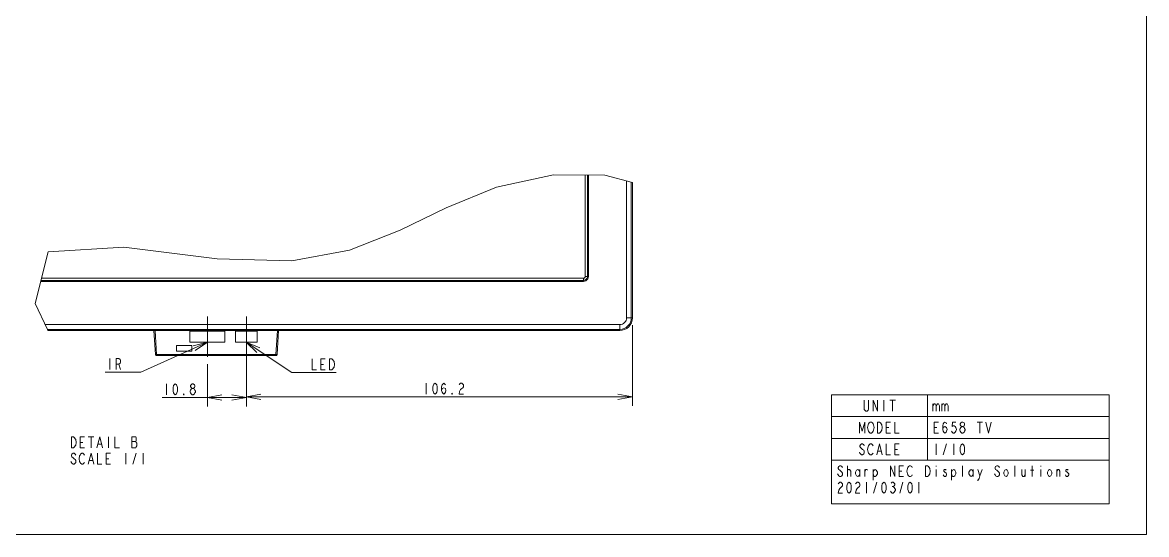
# Model space of a CAD drawing. Extents: x -382 to 1420, y -377 to 265.
# Drawn here: x -270.3 to -148.6, y -92.4 to -37 of the extents above; entities that cross this region are included whole.
import ezdxf

# ---------------------------------------------------------------- set-up
doc = ezdxf.new("R2010")
doc.units = 0
doc.header["$MEASUREMENT"] = 0
doc.layers.add('PDF_レイヤー 1', color=7, linetype='CONTINUOUS')

msp = doc.modelspace()

# ---------------------------------------------------------------- linework, layer by layer
at = {"layer": 'PDF_レイヤー 1', "lineweight": 0}
for points in [[(-382.40398, 72.97467), (-382.40398, -92.36482), (-148.56654, -92.36482)], [(-148.5665, 72.97467), (-148.5665, -92.36482)], [(-218.99644, -54.76305), (-212.82519, -53.43191)], [(-212.82526, -53.43191), (-207.25797, -53.48955)], [(-209.37233, -53.46758), (-209.37233, -64.4273), (-209.01791, -64.4273)], [(-209.01795, -53.47124), (-209.01795, -64.42735)], [(-207.25799, -53.48955), (-204.25464, -54.26448)], [(-224.44831, -57.0046), (-218.99643, -54.76299)], [(-204.25464, -54.26449), (-204.25464, -68.915)], [(-229.4206, -59.42463), (-224.44827, -57.00457)], [(-234.91625, -61.59145), (-229.42063, -59.42456)], [(-268.9499, -67.37666), (-267.54947, -61.75924)], [(-267.54947, -61.75922), (-259.35575, -61.28356)], [(-259.35568, -61.28359), (-249.24297, -62.5364)], [(-241.16814, -62.73231), (-234.9162, -61.59144)], [(-249.24292, -62.53633), (-241.16809, -62.73228)], [(-209.09241, -64.70383), (-209.01797, -64.42733)], [(-268.35195, -64.97847), (-209.56911, -64.97847), (-209.29275, -64.90403)], [(-209.56911, -64.97847), (-209.56911, -64.62406)], [(-209.29272, -64.90401), (-209.09246, -64.70389)], [(-267.60759, -70.18282), (-268.94997, -67.37668)], [(-250.30958, -73.12729), (-250.30958, -68.77337)], [(-246.07765, -73.12729), (-246.07765, -68.77337)], [(-267.8633, -69.64834), (-205.63244, -69.64834)], [(-267.54492, -70.29295), (-267.60756, -70.18282)], [(-255.81238, -72.89101), (-255.93029, -72.89823), (-256.08958, -70.2929)], [(-252.21887, -70.3716), (-252.21887, -71.55261)], [(-248.40031, -70.3716), (-252.21885, -70.3716)], [(-248.40031, -71.5526), (-248.40031, -70.37159)], [(-244.89666, -70.3716), (-247.25867, -70.3716)], [(-247.25864, -70.37159), (-247.25864, -71.5526), (-244.89663, -71.5526), (-247.25864, -71.5526)], [(-244.89663, -70.3716), (-247.25864, -70.3716), (-247.25864, -71.55261)], [(-242.71884, -70.29295), (-242.87785, -72.89105)], [(-204.25464, -69.70244), (-204.25464, -78.44861)], [(-250.30565, -71.5526), (-257.50251, -74.80231)], [(-252.21887, -71.5526), (-248.40032, -71.5526)], [(-251.61928, -72.46967), (-250.30565, -71.55253), (-251.86232, -71.93152)], [(-246.1079, -71.5526), (-241.15389, -74.83578)], [(-244.6322, -72.17632), (-246.1079, -71.55263), (-244.95842, -72.66864)], [(-255.81248, -73.00918), (-242.8778, -73.00918), (-242.8778, -72.89099)], [(-255.81244, -72.89105), (-242.87775, -72.89105)], [(-253.63612, -72.5368), (-251.98265, -72.5368)], [(-251.98261, -72.53677), (-251.98261, -71.90697), (-253.63608, -71.90697), (-251.98261, -71.90697)], [(-253.63608, -72.5368), (-251.98261, -72.5368), (-251.98261, -71.907)], [(-246.07765, -72.33987), (-246.07765, -78.4485)], [(-242.8778, -72.89105), (-242.75989, -72.89827)], [(-260.88807, -73.32612), (-260.88807, -74.50713)], [(-260.17959, -74.50711), (-260.17959, -73.32611), (-259.88434, -73.32611), (-259.76616, -73.42443), (-259.70713, -73.52289), (-259.70713, -73.71968), (-259.76616, -73.81815), (-259.88434, -73.91661), (-260.17959, -73.91661)], [(-259.88434, -73.91661), (-259.70713, -74.50711)], [(-250.30958, -73.91458), (-250.30958, -78.51987)], [(-246.07765, -73.91458), (-246.07765, -78.51987)], [(-238.94938, -73.35948), (-238.94938, -74.54048), (-238.47692, -74.54048)], [(-238.00449, -73.94998), (-237.70924, -73.94998)], [(-237.53213, -74.54047), (-238.00445, -74.54047), (-238.00445, -73.35946), (-237.53213, -73.35946)], [(-257.50255, -74.80236), (-261.36054, -74.80236)], [(-241.15391, -74.83572), (-236.35114, -74.83572)], [(-254.72556, -76.05943), (-254.72556, -77.24044)], [(-251.9502, -76.55161), (-252.06838, -76.45315), (-252.12727, -76.35468), (-252.12727, -76.25636), (-252.06838, -76.1579), (-251.9502, -76.05943), (-251.83201, -76.05943), (-251.71411, -76.1579), (-251.65495, -76.25636), (-251.65495, -76.35468), (-251.71411, -76.45315), (-251.83201, -76.55161)], [(-226.58787, -75.98823), (-226.58787, -77.16924)], [(-224.9345, -76.77552), (-224.87534, -76.57873), (-224.69827, -76.48027), (-224.52106, -76.57873), (-224.46204, -76.77552), (-224.52106, -76.97231), (-224.58009, -77.07077), (-224.69827, -77.16924), (-224.81632, -77.07077), (-224.87534, -76.97231), (-224.9345, -76.77552), (-224.9345, -76.38181), (-224.87534, -76.18502), (-224.81632, -76.08656), (-224.69827, -75.98823), (-224.58009, -76.08656), (-224.52106, -76.18502)], [(-223.04489, -76.18502), (-222.98587, -76.08656), (-222.86782, -75.98823), (-222.74964, -75.98823), (-222.63145, -76.08656), (-222.57257, -76.18502), (-222.57257, -76.38181), (-222.63145, -76.48027), (-222.74964, -76.57873), (-222.86782, -76.67706), (-222.98587, -76.87399), (-223.04489, -77.16924), (-222.57257, -77.16924)], [(-246.07765, -77.53568), (-255.19795, -77.53568)], [(-248.73489, -77.24043), (-250.30961, -77.53568), (-248.73489, -77.83093)], [(-247.65234, -77.83093), (-246.07762, -77.53568), (-247.65234, -77.24043)], [(-244.50308, -77.16922), (-246.07766, -77.46448), (-244.50308, -77.75973)], [(-246.07765, -77.46448), (-204.2547, -77.46448)], [(-205.82921, -77.75973), (-204.25463, -77.46448), (-205.82921, -77.16922)], [(-152.60755, -89.05754), (-182.68349, -89.05754), (-182.68349, -77.24762), (-152.60755, -77.24762)], [(-178.66814, -77.83811), (-178.66814, -78.82233), (-178.72716, -78.92065), (-178.8452, -79.01911), (-178.96339, -79.01911), (-179.08157, -78.92065), (-179.14045, -78.82233), (-179.14045, -77.83811)], [(-178.19576, -79.0191), (-178.19576, -77.83809), (-177.72344, -79.0191), (-177.72344, -77.83809)], [(-177.01477, -77.83811), (-177.01477, -79.01911)], [(-176.36515, -77.83811), (-175.77464, -77.83811)], [(-176.07003, -77.83811), (-176.07003, -79.01911)], [(-172.2908, -77.24762), (-172.2908, -84.33352)], [(-152.60749, -77.24762), (-152.60749, -89.05754)], [(-171.7003, -78.23182), (-171.7003, -79.01911)], [(-171.7003, -78.42861), (-171.58211, -78.23182), (-171.46407, -78.23182), (-171.34588, -78.42861), (-171.34588, -79.01911)], [(-171.34592, -78.42861), (-171.22774, -78.23182), (-171.10983, -78.23182), (-170.99165, -78.42861), (-170.99165, -79.01911)], [(-170.75542, -78.23182), (-170.75542, -79.01911)], [(-170.75542, -78.42861), (-170.63724, -78.23182), (-170.51933, -78.23182), (-170.40115, -78.42861), (-170.40115, -79.01911)], [(-170.40118, -78.42861), (-170.28299, -78.23182), (-170.16495, -78.23182), (-170.04676, -78.42861), (-170.04676, -79.01911)], [(-182.68349, -79.6096), (-152.60755, -79.6096)], [(-179.672, -81.3811), (-179.672, -80.20009), (-179.37675, -81.18431), (-179.0815, -80.20009), (-179.0815, -81.3811)], [(-176.30615, -81.3811), (-176.77847, -81.3811), (-176.77847, -80.20009), (-176.30615, -80.20009)], [(-175.83378, -80.20009), (-175.83378, -81.3811), (-175.36146, -81.3811)], [(-171.10981, -81.3811), (-171.58213, -81.3811), (-171.58213, -80.20009), (-171.10981, -80.20009)], [(-170.63729, -80.98738), (-170.57827, -80.7906), (-170.4012, -80.69213), (-170.224, -80.7906), (-170.16497, -80.98738), (-170.224, -81.18431), (-170.28302, -81.28264), (-170.4012, -81.3811), (-170.51925, -81.28264), (-170.57827, -81.18431), (-170.63729, -80.98738), (-170.63729, -80.59381), (-170.57827, -80.39688), (-170.51925, -80.29856), (-170.4012, -80.20009), (-170.28302, -80.29856), (-170.224, -80.39688)], [(-169.22018, -80.20009), (-169.57446, -80.20009), (-169.63362, -80.69213), (-169.51543, -80.59381), (-169.39725, -80.59381), (-169.27921, -80.69213), (-169.22018, -80.7906), (-169.16116, -80.98738), (-169.22018, -81.18431), (-169.27921, -81.28264), (-169.39725, -81.3811), (-169.51543, -81.3811), (-169.63362, -81.28264), (-169.6925, -81.18431)], [(-168.5707, -80.69213), (-168.68874, -80.59381), (-168.74777, -80.49534), (-168.74777, -80.39688), (-168.68874, -80.29856), (-168.5707, -80.20009), (-168.45251, -80.20009), (-168.33447, -80.29856), (-168.27531, -80.39688), (-168.27531, -80.49534), (-168.33447, -80.59381), (-168.45251, -80.69213)], [(-166.91719, -80.20009), (-166.32669, -80.20009)], [(-166.62194, -80.20009), (-166.62194, -81.3811)], [(-165.97246, -80.20009), (-165.67721, -81.3811), (-165.38195, -80.20009)], [(-176.77851, -80.7906), (-176.48326, -80.7906)], [(-171.58217, -80.7906), (-171.28692, -80.7906)], [(-264.09404, -82.39297), (-263.79879, -82.39297)], [(-263.62166, -82.98346), (-264.09398, -82.98346), (-264.09398, -81.80245), (-263.62166, -81.80245)], [(-263.20828, -81.80247), (-262.61778, -81.80247)], [(-262.91304, -81.80247), (-262.91304, -82.98347)], [(-262.26355, -82.98346), (-261.96829, -81.80245), (-261.67304, -82.98346)], [(-262.14542, -82.58976), (-261.791, -82.58976)], [(-261.02342, -81.80247), (-261.02342, -82.98347)], [(-260.3148, -81.80247), (-260.3148, -82.98347), (-259.84248, -82.98347)], [(-258.48431, -82.2945), (-258.07088, -82.2945)], [(-182.68349, -81.97159), (-152.60755, -81.97159)], [(-179.1405, -82.75888), (-179.19966, -82.66056), (-179.31756, -82.56209), (-179.43575, -82.56209), (-179.55393, -82.66056), (-179.61295, -82.75888), (-179.61295, -82.85734), (-179.55393, -82.95581), (-179.43575, -83.05413), (-179.31756, -83.1526), (-179.19966, -83.25106), (-179.1405, -83.34938), (-179.1405, -83.54631), (-179.19966, -83.64463), (-179.31756, -83.7431), (-179.43575, -83.7431), (-179.55393, -83.64463), (-179.61295, -83.54631), (-179.67198, -83.44785)], [(-178.19576, -83.5463), (-178.25478, -83.64462), (-178.37283, -83.74308), (-178.49101, -83.74308), (-178.6092, -83.64462), (-178.66808, -83.5463), (-178.7271, -83.44783), (-178.78626, -83.15258), (-178.7271, -82.85733), (-178.66808, -82.75887), (-178.6092, -82.66054), (-178.49101, -82.56208), (-178.37283, -82.56208), (-178.25478, -82.66054), (-178.19576, -82.75887)], [(-177.78238, -83.74308), (-177.48713, -82.56208), (-177.19188, -83.74308)], [(-176.77851, -82.56209), (-176.77851, -83.7431), (-176.30619, -83.7431)], [(-175.3614, -83.74308), (-175.83372, -83.74308), (-175.83372, -82.56208), (-175.3614, -82.56208)], [(-171.34592, -82.56209), (-171.34592, -83.7431)], [(-170.5783, -83.74308), (-170.22402, -82.56208)], [(-169.4563, -82.56209), (-169.4563, -83.7431)], [(-264.5664, -83.77089), (-264.62556, -83.67242), (-264.7436, -83.57396), (-264.86165, -83.57396), (-264.97983, -83.67242), (-265.03886, -83.77089), (-265.03886, -83.86921), (-264.97983, -83.96768), (-264.86165, -84.06614), (-264.7436, -84.16446), (-264.62556, -84.26293), (-264.5664, -84.36139), (-264.5664, -84.55818), (-264.62556, -84.65664), (-264.7436, -84.75497), (-264.86165, -84.75497), (-264.97983, -84.65664), (-265.03886, -84.55818), (-265.09788, -84.45972)], [(-263.62166, -84.55816), (-263.68068, -84.65663), (-263.79873, -84.75495), (-263.91691, -84.75495), (-264.0351, -84.65663), (-264.09398, -84.55816), (-264.15314, -84.4597), (-264.21216, -84.16445), (-264.15314, -83.8692), (-264.09398, -83.77087), (-264.0351, -83.67241), (-263.91691, -83.57395), (-263.79873, -83.57395), (-263.68068, -83.67241), (-263.62166, -83.77087)], [(-263.20828, -84.75495), (-262.91303, -83.57395), (-262.61778, -84.75495)], [(-262.20441, -83.57396), (-262.20441, -84.75497), (-261.73209, -84.75497)], [(-260.7873, -84.75495), (-261.25962, -84.75495), (-261.25962, -83.57395), (-260.7873, -83.57395)], [(-259.13381, -83.57396), (-259.13381, -84.75497)], [(-258.36618, -84.75495), (-258.01191, -83.57395)], [(-257.24433, -83.57396), (-257.24433, -84.75497)], [(-177.66427, -83.34937), (-177.30999, -83.34937)], [(-175.83378, -83.15258), (-175.53852, -83.15258)], [(-263.09017, -84.36138), (-262.73589, -84.36138)], [(-261.25968, -84.16445), (-260.96443, -84.16445)], [(-182.68349, -84.33357), (-152.60755, -84.33357)], [(-181.50249, -85.12086), (-181.56166, -85.02254), (-181.6797, -84.92408), (-181.79775, -84.92408), (-181.91593, -85.02254), (-181.97495, -85.12086), (-181.97495, -85.21933), (-181.91593, -85.31779), (-181.79775, -85.41612), (-181.6797, -85.51458), (-181.56166, -85.61304), (-181.50249, -85.71137), (-181.50249, -85.90829), (-181.56166, -86.00662), (-181.6797, -86.10508), (-181.79775, -86.10508), (-181.91593, -86.00662), (-181.97495, -85.90829), (-182.03398, -85.80983)], [(-180.97113, -86.10507), (-180.97113, -84.92406)], [(-176.30615, -86.10507), (-176.30615, -84.92406), (-175.83383, -86.10507), (-175.83383, -84.92406)], [(-174.8889, -86.10507), (-175.36136, -86.10507), (-175.36136, -84.92406), (-174.8889, -84.92406)], [(-173.94417, -85.90828), (-174.00319, -86.00661), (-174.12123, -86.10507), (-174.23942, -86.10507), (-174.3576, -86.00661), (-174.41649, -85.90828), (-174.47565, -85.80982), (-174.53467, -85.51457), (-174.47565, -85.21931), (-174.41649, -85.12085), (-174.3576, -85.02253), (-174.23942, -84.92406), (-174.12123, -84.92406), (-174.00319, -85.02253), (-173.94417, -85.12085)], [(-171.34592, -84.92408), (-171.34592, -85.02254)], [(-168.51157, -86.10507), (-168.51157, -84.92406)], [(-164.49621, -85.12086), (-164.55524, -85.02254), (-164.67328, -84.92408), (-164.79146, -84.92408), (-164.90965, -85.02254), (-164.96853, -85.12086), (-164.96853, -85.21933), (-164.90965, -85.31779), (-164.79146, -85.41612), (-164.67328, -85.51458), (-164.55524, -85.61304), (-164.49621, -85.71137), (-164.49621, -85.90829), (-164.55524, -86.00662), (-164.67328, -86.10508), (-164.79146, -86.10508), (-164.90965, -86.00662), (-164.96853, -85.90829), (-165.02755, -85.80983)], [(-162.84285, -86.10507), (-162.84285, -84.92406)], [(-160.95324, -86.10507), (-160.95324, -84.92406)], [(-160.00836, -84.92408), (-160.00836, -85.02254)], [(-180.97113, -85.51457), (-180.97113, -85.4161), (-180.85294, -85.31778), (-180.79406, -85.31778), (-180.7349, -85.31778), (-180.61671, -85.51457), (-180.61671, -86.10507)], [(-179.61301, -85.80982), (-179.73105, -86.00661), (-179.8491, -86.10507), (-179.96728, -86.00661), (-180.08533, -85.80982), (-180.08533, -85.61303), (-179.96728, -85.4161), (-179.8491, -85.31778), (-179.73105, -85.4161), (-179.61301, -85.61303)], [(-179.61301, -85.31778), (-179.61301, -86.10507)], [(-179.0815, -86.10507), (-179.0815, -85.31778)], [(-179.0815, -85.51457), (-178.96332, -85.31778), (-178.84527, -85.31778), (-178.78625, -85.4161)], [(-178.19576, -85.61303), (-178.07758, -85.4161), (-177.95953, -85.31778), (-177.84149, -85.4161), (-177.72344, -85.61303), (-177.72344, -85.80982), (-177.84149, -86.00661), (-177.95953, -86.10507), (-178.07758, -86.10507), (-178.19576, -85.80982)], [(-178.19576, -85.31778), (-178.19576, -86.49878)], [(-175.3614, -85.51457), (-175.06615, -85.51457)], [(-171.34592, -85.31778), (-171.34592, -86.10507)], [(-170.28305, -85.4161), (-170.34221, -85.31778), (-170.46011, -85.31778), (-170.51928, -85.4161), (-170.51928, -85.51457), (-170.40123, -85.61303), (-170.28305, -85.71135), (-170.22402, -85.80982), (-170.22402, -85.90828), (-170.28305, -86.00661), (-170.34221, -86.10507), (-170.46011, -86.10507), (-170.51928, -86.00661), (-170.5783, -85.90828)], [(-169.69256, -85.61303), (-169.57437, -85.4161), (-169.45633, -85.31778), (-169.33828, -85.4161), (-169.22024, -85.61303), (-169.22024, -85.80982), (-169.33828, -86.00661), (-169.45633, -86.10507), (-169.57437, -86.10507), (-169.69256, -85.80982)], [(-169.69256, -85.31778), (-169.69256, -86.49878)], [(-167.33057, -85.80982), (-167.44876, -86.00661), (-167.5668, -86.10507), (-167.68485, -86.00661), (-167.80289, -85.80982), (-167.80289, -85.61303), (-167.68485, -85.4161), (-167.5668, -85.31778), (-167.44876, -85.4161), (-167.33057, -85.61303)], [(-167.33057, -85.31778), (-167.33057, -86.10507)], [(-166.8582, -85.31778), (-166.62197, -86.00661), (-166.68113, -86.30186), (-166.79918, -86.49878), (-166.91722, -86.49878)], [(-166.62194, -86.00661), (-166.38585, -85.31778)], [(-162.07509, -85.31778), (-162.07509, -85.90828), (-161.95691, -86.10507), (-161.839, -86.10507), (-161.72082, -85.90828)], [(-161.72085, -85.31778), (-161.72085, -86.10507)], [(-161.13036, -85.4161), (-160.77595, -85.4161)], [(-160.00836, -85.31778), (-160.00836, -86.10507)], [(-158.296, -86.10507), (-158.296, -85.31778)], [(-158.296, -85.51457), (-158.17782, -85.31778), (-158.05977, -85.31778), (-157.94159, -85.51457), (-157.94159, -86.10507)], [(-157.05587, -85.4161), (-157.11504, -85.31778), (-157.23294, -85.31778), (-157.2921, -85.4161), (-157.2921, -85.51457), (-157.17406, -85.61303), (-157.05587, -85.71135), (-156.99685, -85.80982), (-156.99685, -85.90828), (-157.05587, -86.00661), (-157.11504, -86.10507), (-157.23294, -86.10507), (-157.2921, -86.00661), (-157.35113, -85.90828)], [(-181.97499, -86.89235), (-181.91583, -86.79402), (-181.79779, -86.69556), (-181.67974, -86.69556), (-181.56156, -86.79402), (-181.50254, -86.89235), (-181.50254, -87.08927), (-181.56156, -87.18774), (-181.67974, -87.28606), (-181.79779, -87.38452), (-181.91583, -87.58131), (-181.97499, -87.87656), (-181.50254, -87.87656)], [(-180.08538, -86.89235), (-180.02622, -86.79402), (-179.90818, -86.69556), (-179.79013, -86.69556), (-179.67195, -86.79402), (-179.61307, -86.89235), (-179.61307, -87.08927), (-179.67195, -87.18774), (-179.79013, -87.28606), (-179.90818, -87.38452), (-180.02622, -87.58131), (-180.08538, -87.87656), (-179.61307, -87.87656)], [(-178.90439, -86.69556), (-178.90439, -87.87656)], [(-178.13663, -87.87655), (-177.78235, -86.69554)], [(-176.24716, -86.79402), (-176.12897, -86.69556), (-176.01093, -86.69556), (-175.89274, -86.79402), (-175.83372, -86.89235), (-175.83372, -86.99081), (-175.89274, -87.08927), (-176.01093, -87.18774), (-175.89274, -87.28606), (-175.83372, -87.38452), (-175.7747, -87.48299), (-175.7747, -87.58131), (-175.83372, -87.67978), (-175.89274, -87.77824), (-176.01093, -87.87656), (-176.12897, -87.87656), (-176.24716, -87.77824), (-176.30618, -87.67978)], [(-176.12903, -87.18774), (-176.01084, -87.18774)], [(-175.30228, -87.87655), (-174.94801, -86.69554)], [(-173.23553, -86.69556), (-173.23553, -87.87656)]]:
    msp.add_lwpolyline(points, dxfattribs=at)
for points in [[(-268.32359, -64.86427), (-209.56909, -64.86427, 0.414269815), (-209.13201, -64.4273), (-209.13201, -53.47022)], [(-267.61565, -70.166), (-205.63241, -70.166, 0.414238134), (-204.38159, -68.91503), (-204.38159, -54.23175)], [(-204.89925, -54.09829), (-204.89925, -68.91503), (-204.25459, -68.91503, -0.414214079), (-205.63242, -70.29295)], [(-268.26372, -64.62409), (-209.56907, -64.62409, 0.414397413), (-209.37239, -64.42737)], [(-204.89929, -68.91507, -0.41424377), (-205.63242, -69.64828), (-205.63242, -70.29295), (-267.54498, -70.29295)], [(-255.93029, -72.89823, 0.39683838), (-255.81244, -73.00923), (-255.81244, -72.89105), (-255.97145, -70.29295)], [(-242.60058, -70.29295), (-242.75988, -72.89827, -0.39595678), (-242.8778, -73.00918)]]:
    msp.add_lwpolyline(points, format="xyb", dxfattribs=at)
for points in [[(-244.89666, -70.37159), (-244.89666, -71.5526)], [(-253.63612, -72.53677), (-253.63612, -71.90697)], [(-237.05976, -73.35948), (-236.82353, -73.35948), (-236.70534, -73.4578), (-236.64632, -73.55627), (-236.58744, -73.65473), (-236.52828, -73.94998), (-236.58744, -74.24523), (-236.64632, -74.34356), (-236.70534, -74.44202), (-236.82353, -74.54048), (-237.05976, -74.54048)], [(-253.78083, -77.24043), (-253.89887, -77.1421), (-253.95789, -77.04364), (-254.01692, -76.84685), (-254.01692, -76.45313), (-253.95789, -76.25635), (-253.89887, -76.15788), (-253.78083, -76.05942), (-253.66264, -76.15788), (-253.60362, -76.25635), (-253.5446, -76.45313), (-253.5446, -76.84685), (-253.60362, -77.04364), (-253.66264, -77.1421)], [(-251.9502, -77.24043), (-252.06838, -77.1421), (-252.12727, -77.04364), (-252.18643, -76.94517), (-252.18643, -76.84685), (-252.12727, -76.74839), (-252.06838, -76.64992), (-251.9502, -76.5516), (-251.83201, -76.5516), (-251.71411, -76.64992), (-251.65495, -76.74839), (-251.59592, -76.84685), (-251.59592, -76.94517), (-251.65495, -77.04364), (-251.71411, -77.1421), (-251.83201, -77.24043)], [(-225.64299, -77.16922), (-225.76118, -77.07076), (-225.8202, -76.9723), (-225.87922, -76.77551), (-225.87922, -76.38179), (-225.8202, -76.18501), (-225.76118, -76.08654), (-225.64299, -75.98822), (-225.52495, -76.08654), (-225.46592, -76.18501), (-225.4069, -76.38179), (-225.4069, -76.77551), (-225.46592, -76.9723), (-225.52495, -77.07076)], [(-252.83594, -77.24043), (-252.8951, -77.24043), (-252.8951, -77.1421)], [(-223.75351, -77.16922), (-223.81253, -77.16922), (-223.81253, -77.07076)], [(-178.19576, -81.18431), (-178.25478, -81.28264), (-178.37283, -81.3811), (-178.49101, -81.3811), (-178.6092, -81.28264), (-178.66808, -81.18431), (-178.7271, -81.08585), (-178.78626, -80.7906), (-178.7271, -80.49534), (-178.66808, -80.39688), (-178.6092, -80.29856), (-178.49101, -80.20009), (-178.37283, -80.20009), (-178.25478, -80.29856), (-178.19576, -80.39688), (-178.1366, -80.49534), (-178.07758, -80.7906), (-178.1366, -81.08585)], [(-177.72339, -80.20009), (-177.48716, -80.20009), (-177.36897, -80.29856), (-177.30995, -80.39688), (-177.25107, -80.49534), (-177.19191, -80.7906), (-177.25107, -81.08585), (-177.30995, -81.18431), (-177.36897, -81.28264), (-177.48716, -81.3811), (-177.72339, -81.3811)], [(-168.5707, -81.3811), (-168.68874, -81.28264), (-168.74777, -81.18431), (-168.80679, -81.08585), (-168.80679, -80.98738), (-168.74777, -80.88906), (-168.68874, -80.7906), (-168.5707, -80.69213), (-168.45251, -80.69213), (-168.33447, -80.7906), (-168.27531, -80.88906), (-168.21629, -80.98738), (-168.21629, -81.08585), (-168.27531, -81.18431), (-168.33447, -81.28264), (-168.45251, -81.3811)], [(-265.03891, -81.80247), (-264.80268, -81.80247), (-264.6845, -81.90093), (-264.62548, -81.99925), (-264.56645, -82.09772), (-264.50743, -82.39297), (-264.56645, -82.68822), (-264.62548, -82.78668), (-264.6845, -82.88515), (-264.80268, -82.98347), (-265.03891, -82.98347)], [(-258.48431, -81.80247), (-258.48431, -82.98347), (-258.07088, -82.98347), (-258.01199, -82.88515), (-257.95283, -82.78668), (-257.95283, -82.49143), (-258.01199, -82.39297), (-258.07088, -82.2945), (-258.01199, -82.19618), (-258.01199, -81.90093), (-258.07088, -81.80247)], [(-168.51157, -83.74308), (-168.62975, -83.64462), (-168.68863, -83.5463), (-168.74779, -83.34937), (-168.74779, -82.95579), (-168.68863, -82.75887), (-168.62975, -82.66054), (-168.51157, -82.56208), (-168.39338, -82.66054), (-168.3345, -82.75887), (-168.27534, -82.95579), (-168.27534, -83.34937), (-168.3345, -83.5463), (-168.39338, -83.64462)], [(-172.52692, -84.92408), (-172.29083, -84.92408), (-172.17264, -85.02254), (-172.11362, -85.12086), (-172.0546, -85.21933), (-171.99558, -85.51458), (-172.0546, -85.80983), (-172.11362, -85.90829), (-172.17264, -86.00662), (-172.29083, -86.10508), (-172.52692, -86.10508)], [(-163.55134, -85.80982), (-163.66952, -86.00661), (-163.78757, -86.10507), (-163.90575, -86.00661), (-164.0238, -85.80982), (-164.0238, -85.61303), (-163.90575, -85.4161), (-163.78757, -85.31778), (-163.66952, -85.4161), (-163.55134, -85.61303)], [(-158.82737, -85.80982), (-158.94555, -86.00661), (-159.0636, -86.10507), (-159.18164, -86.00661), (-159.29983, -85.80982), (-159.29983, -85.61303), (-159.18164, -85.4161), (-159.0636, -85.31778), (-158.94555, -85.4161), (-158.82737, -85.61303)], [(-180.794, -87.87655), (-180.91205, -87.77823), (-180.97107, -87.67976), (-181.03009, -87.48297), (-181.03009, -87.08926), (-180.97107, -86.89233), (-180.91205, -86.79401), (-180.794, -86.69554), (-180.67582, -86.79401), (-180.6168, -86.89233), (-180.55777, -87.08926), (-180.55777, -87.48297), (-180.6168, -87.67976), (-180.67582, -87.77823)], [(-177.01477, -87.87655), (-177.13295, -87.77823), (-177.19184, -87.67976), (-177.251, -87.48297), (-177.251, -87.08926), (-177.19184, -86.89233), (-177.13295, -86.79401), (-177.01477, -86.69554), (-176.89658, -86.79401), (-176.8377, -86.89233), (-176.77854, -87.08926), (-176.77854, -87.48297), (-176.8377, -87.67976), (-176.89658, -87.77823)], [(-174.18041, -87.87655), (-174.29845, -87.77823), (-174.35748, -87.67976), (-174.4165, -87.48297), (-174.4165, -87.08926), (-174.35748, -86.89233), (-174.29845, -86.79401), (-174.18041, -86.69554), (-174.06222, -86.79401), (-174.0032, -86.89233), (-173.94418, -87.08926), (-173.94418, -87.48297), (-174.0032, -87.67976), (-174.06222, -87.77823)]]:
    msp.add_lwpolyline(points, close=True, dxfattribs=at)

doc.saveas('drawing.dxf')
